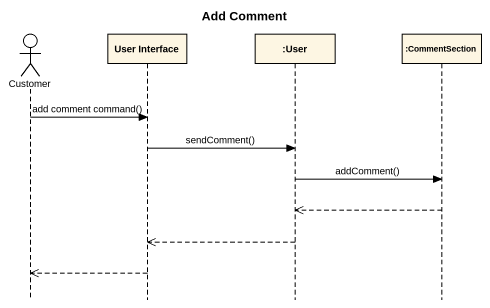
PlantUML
@startuml
title Add Comment
hide footbox
actor Customer
participant "User Interface" as User_Interface
participant ":User" as User
participant ":CommentSection" as CommentSection

Customer -> User_Interface : add comment command()
User_Interface -> User : sendComment()
User -> CommentSection : addComment()
CommentSection -->> User
User -->> User_Interface
User_Interface -->> Customer
@enduml
